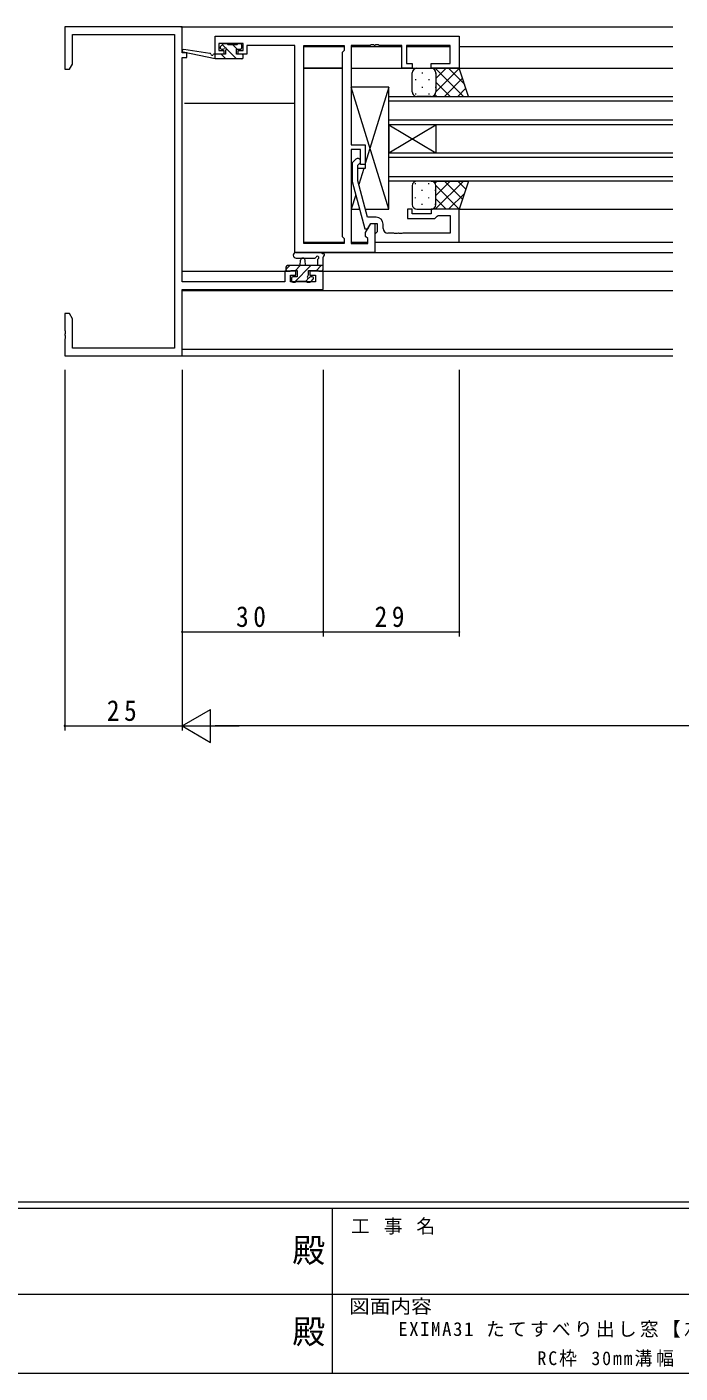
# Model space of a CAD drawing. Units: millimetres on the paper. Extents: x -420 to 373, y -297 to 267.
# Drawn here: x -97.7 to 41.4, y -297 to -10.5 of the extents above; entities that cross this region are included whole.
import ezdxf
from ezdxf.enums import TextEntityAlignment as Align

# ---------------------------------------------------------------- set-up
doc = ezdxf.new("R2010")
doc.units = ezdxf.units.MM
for name, color, linetype, lineweight in [('0-1_YKK_ZWAK', 7, 'Continuous', 9), ('0-3_YKK_11', 7, 'Continuous', 9), ('0-4_YKK_12', 2, 'Continuous', 9), ('0-6_YKK_13', 4, 'Continuous', 9), ('0-7_YKK_D', 6, 'Continuous', 9)]:
    doc.layers.add(name, color=color, linetype=linetype, lineweight=lineweight)
doc.layers.add('0-2_USER1', color=3, linetype='Continuous')
doc.styles.add('ＭＳ ゴシック', font='')
doc.styles.get('ＭＳ ゴシック').set_extended_font_data('MS Gothic')

msp = doc.modelspace()

# ---------------------------------------------------------------- linework, layer by layer
at = {"layer": '0-1_YKK_ZWAK'}
for p, q in [((352.3, -260.6), (-417.7, -260.6)), ((314.5, -262), (-417.7, -262)), ((-32.7, -262), (-32.7, -297)), ((-160.1, -280.199), (-31.3, -280.199)), ((-31.3, -280.199), (97.5, -280.199)), ((-417.7, -297), (314.5, -297))]:
    msp.add_line(p, q, dxfattribs=at)
at = {"layer": '0-3_YKK_11'}
for p, q in [((-89.63, -10.528), (-89.63, -19.528)), ((-64.63, -10.528), (-89.63, -10.528)), ((-64.63, -16.028), (-64.63, -10.528)), ((-88, -12.158), (-66.26, -12.158)), ((-88, -18.437), (-88, -12.158)), ((-66.26, -12.158), (-66.26, -78.898)), ((-57.63, -16.328), (-57.63, -12.528)), ((-57.63, -12.528), (-5.63, -12.528)), ((-56.83, -14.028), (-56.83, -15.528)), ((-51.63, -14.028), (-56.83, -14.028)), ((-51.63, -15.528), (-51.63, -14.028)), ((-5.63, -12.528), (-5.63, -19.328)), ((-63.63, -16.028), (-64.63, -16.028)), ((-64.63, -17.028), (-63.63, -17.028)), ((-64.63, -64.798), (-64.63, -17.028)), ((-63.63, -17.028), (-63.63, -16.028)), ((-55.73, -16.328), (-57.63, -16.328)), ((-56.83, -15.528), (-55.73, -15.528)), ((-55.73, -15.528), (-55.73, -16.328)), ((-52.73, -15.528), (-51.63, -15.528)), ((-52.73, -16.328), (-52.73, -15.528)), ((-50.83, -16.328), (-52.73, -16.328)), ((-50.83, -14.458), (-50.83, -15.258)), ((-40.63, -14.458), (-50.83, -14.458)), ((-50.83, -15.258), (-50.83, -16.328)), ((-40.63, -58.528), (-40.63, -14.458)), ((-38.7, -56.598), (-38.7, -14.458)), ((-38.7, -14.458), (-30.13, -14.458)), ((-38.7, -56.598), (-38.7, -14.458)), ((-30.13, -15.528), (-30.56, -15.958)), ((-30.56, -15.958), (-30.56, -55.098)), ((-30.13, -14.458), (-30.13, -15.528)), ((-28.63, -14.458), (-28.63, -35.628)), ((-24.588, -14.458), (-28.63, -14.458)), ((-24.405, -14.338), (-24.588, -14.458)), ((-23.855, -14.338), (-24.405, -14.338)), ((-23.672, -14.458), (-23.855, -14.338)), ((-23.588, -14.458), (-23.672, -14.458)), ((-23.405, -14.338), (-23.588, -14.458)), ((-22.855, -14.338), (-23.405, -14.338)), ((-22.672, -14.458), (-22.855, -14.338)), ((-17.83, -14.458), (-22.672, -14.458)), ((-17.83, -19.328), (-17.83, -14.458)), ((-16.83, -14.458), (-16.83, -18.328)), ((-7.56, -14.458), (-16.83, -14.458)), ((-7.56, -18.328), (-7.56, -14.458)), ((-89.63, -19.528), (-88.63, -19.528)), ((-88.63, -19.528), (-88, -18.437)), ((-15.63, -19.328), (-17.83, -19.328)), ((-16.83, -18.328), (-15.63, -18.328)), ((-15.63, -18.328), (-15.63, -19.328)), ((-11.63, -18.328), (-7.56, -18.328)), ((-11.63, -19.328), (-11.63, -18.328)), ((-5.63, -19.328), (-11.63, -19.328)), ((-28.63, -35.628), (-25.63, -35.628)), ((-28.63, -36.628), (-28.63, -56.598)), ((-26.63, -36.628), (-28.63, -36.628)), ((-26.63, -39.828), (-26.63, -36.628)), ((-25.63, -35.628), (-25.63, -39.828)), ((-27.654, -38.704), (-28.43, -39.48)), ((-28.43, -39.48), (-28.43, -43.425)), ((-27.23, -39.977), (-26.806, -39.553)), ((-27.23, -43.267), (-27.23, -39.977)), ((-25.63, -39.828), (-26.63, -39.828)), ((-28.43, -43.425), (-25.723, -53.528)), ((-25.151, -51.028), (-27.23, -43.267)), ((-23.33, -51.028), (-25.151, -51.028)), ((-16.63, -49.328), (-16.63, -51.328)), ((-15.63, -49.328), (-16.63, -49.328)), ((-16.63, -51.328), (-10.83, -51.328)), ((-15.63, -50.328), (-15.63, -49.328)), ((-11.63, -50.328), (-15.63, -50.328)), ((-11.63, -49.328), (-11.63, -50.328)), ((-5.63, -49.328), (-11.63, -49.328)), ((-10.83, -51.328), (-10.33, -50.828)), ((-10.33, -50.828), (-10.13, -50.628)), ((-10.13, -50.628), (-7.56, -50.628)), ((-7.56, -50.628), (-7.56, -54.398)), ((-5.63, -56.328), (-5.63, -49.328)), ((-25.723, -53.528), (-25.123, -53.528)), ((-25.56, -54.286), (-24.43, -52.328)), ((-25.56, -55.098), (-25.56, -54.286)), ((-25.123, -53.528), (-24.43, -52.328)), ((-24.43, -52.328), (-23.63, -52.328)), ((-24.43, -52.328), (-23.13, -52.328)), ((-23.63, -52.328), (-23.63, -58.528)), ((-23.33, -54.328), (-23.63, -54.628)), ((-23.13, -54.128), (-23.33, -54.328)), ((-23.13, -52.328), (-23.13, -54.128)), ((-21.83, -53.398), (-21.83, -52.528)), ((-19.588, -54.398), (-20.83, -54.398)), ((-19.405, -54.518), (-19.588, -54.398)), ((-18.672, -54.398), (-18.855, -54.518)), ((-18.589, -54.398), (-18.672, -54.398)), ((-18.405, -54.518), (-18.589, -54.398)), ((-17.672, -54.398), (-17.855, -54.518)), ((-7.56, -54.398), (-17.672, -54.398)), ((-30.13, -56.598), (-38.7, -56.598)), ((-30.56, -55.098), (-30.13, -55.528)), ((-30.13, -55.528), (-30.13, -56.598)), ((-28.63, -56.598), (-25.13, -56.598)), ((-25.13, -55.528), (-25.56, -55.098)), ((-25.13, -56.598), (-25.13, -55.528)), ((-23.63, -54.628), (-23.63, -56.328)), ((-23.63, -56.328), (-5.63, -56.328)), ((-18.855, -54.518), (-19.405, -54.518)), ((-17.855, -54.518), (-18.405, -54.518)), ((-23.63, -58.528), (-40.63, -58.528)), ((-42.73, -62.528), (-42.73, -64.798)), ((-40.43, -62.528), (-42.73, -62.528)), ((-40.43, -63.328), (-40.43, -62.528)), ((-37.43, -62.528), (-37.43, -63.328)), ((-34.63, -62.528), (-37.43, -62.528)), ((-34.63, -66.428), (-34.63, -62.528)), ((-42.73, -64.798), (-64.63, -64.798)), ((-41.53, -63.328), (-40.43, -63.328)), ((-41.53, -64.798), (-41.53, -63.328)), ((-36.26, -64.798), (-41.53, -64.798)), ((-37.43, -63.328), (-36.26, -63.328)), ((-36.26, -63.328), (-36.26, -64.798)), ((-64.63, -66.428), (-34.63, -66.428)), ((-64.63, -80.528), (-64.63, -66.428)), ((-89.63, -71.528), (-89.63, -75.07)), ((-88.63, -71.528), (-89.63, -71.528)), ((-88, -72.62), (-88.63, -71.528)), ((-88, -78.898), (-88, -72.62)), ((-89.63, -75.07), (-89.51, -75.253)), ((-89.51, -75.803), (-89.63, -75.987)), ((-89.63, -75.987), (-89.63, -76.07)), ((-89.63, -76.07), (-89.51, -76.253)), ((-89.51, -76.803), (-89.63, -76.987)), ((-89.63, -76.987), (-89.63, -80.528)), ((-89.51, -75.253), (-89.51, -75.803)), ((-89.51, -76.253), (-89.51, -76.803)), ((-66.26, -78.898), (-88, -78.898)), ((-89.63, -80.528), (-64.63, -80.528))]:
    msp.add_line(p, q, dxfattribs=at)
for centre, radius, start, end in [((-27.23, -39.128), 0.6, 314.99998, 135), ((-23.33, -52.528), 1.5, 0, 89.99998), ((-20.83, -53.398), 1, 180, 269.99998)]:
    msp.add_arc(centre, radius, start, end, dxfattribs=at)
at = {"layer": '0-4_YKK_12'}
for p, q in [((-64.93, -10.528), (39.87, -10.528)), ((-38.699, -14.729), (-30.132, -14.729)), ((-28.629, -14.729), (-17.832, -14.729)), ((-16.829, -14.729), (-7.562, -14.729)), ((-5.63, -14.729), (39.87, -14.729)), ((-30.56, -19.328), (-38.7, -19.328)), ((-38.7, -19.329), (-30.56, -19.329)), ((-28.63, -19.328), (39.87, -19.329)), ((-20.63, -31.329), (-20.63, -25.329)), ((-20.63, -25.329), (39.87, -25.329)), ((-64.13, -26.728), (-40.63, -26.728)), ((39.87, -26.329), (-20.63, -26.329)), ((-20.63, -30.329), (39.87, -30.329)), ((-20.63, -37.329), (-10.63, -31.329)), ((-20.63, -31.329), (-10.63, -37.329)), ((-20.63, -31.329), (-20.63, -37.329)), ((39.87, -31.329), (-20.63, -31.329)), ((-10.63, -31.329), (-10.63, -37.329)), ((-20.63, -43.329), (-20.63, -37.329)), ((-20.63, -37.329), (39.87, -37.329)), ((39.87, -38.329), (-20.63, -38.329)), ((-20.63, -42.329), (39.87, -42.329)), ((39.87, -43.329), (-20.63, -43.329)), ((-5.63, -49.328), (39.87, -49.328)), ((-38.699, -56.328), (-30.132, -56.328)), ((-28.629, -56.328), (-25.132, -56.328)), ((-23.63, -56.328), (39.87, -56.328)), ((-38.7, -58.528), (39.87, -58.529)), ((-23.93, -58.529), (39.87, -58.529)), ((-64.63, -62.528), (-42.23, -62.528)), ((-34.93, -62.528), (39.87, -62.528)), ((-64.613, -66.628), (39.87, -66.628)), ((-64.63, -79.128), (39.87, -79.128)), ((-64.93, -80.528), (39.87, -80.528))]:
    msp.add_line(p, q, dxfattribs=at)
at = {"layer": '0-6_YKK_13'}
for p, q in [((-55.942, -14.216), (-56.442, -14.716)), ((-55.13, -14.128), (-55.73, -14.128)), ((-52.23, -14.128), (-52.73, -14.128)), ((-57.628, -17.328), (-64.389, -15.922)), ((-58.742, -16.155), (-64.284, -15.332)), ((-57.628, -16.328), (-57.715, -16.314)), ((-57.628, -17.328), (-57.628, -16.328)), ((-55.43, -16.328), (-57.628, -16.328)), ((-55.302, -17.328), (-56.302, -16.328)), ((-56.23, -15.228), (-55.891, -15.228)), ((-55.406, -14.98), (-56.056, -14.33)), ((-55.43, -15.689), (-55.43, -16.328)), ((-53.057, -17.328), (-55.181, -15.204)), ((-52.93, -14.328), (-54.93, -14.328)), ((-52.912, -15.228), (-53.812, -14.328)), ((-53.03, -15.228), (-52.23, -15.228)), ((-53.03, -16.328), (-53.03, -15.228)), ((-51.93, -16.328), (-53.03, -16.328)), ((-51.93, -14.928), (-51.93, -14.428)), ((-51.686, -16.455), (-51.757, -16.384)), ((-51.63, -17.028), (-51.63, -16.628)), ((-57.547, -17.328), (-57.628, -17.247)), ((-51.93, -17.328), (-57.628, -17.328)), ((-14.63, -19.328), (-11.63, -19.328)), ((-5.63, -19.328), (-11.63, -19.328)), ((-11.317, -19.379), (-11.267, -19.328)), ((-10.762, -19.328), (-4.762, -25.328)), ((-10.63, -21.52), (-8.438, -19.328)), ((-10.63, -24.349), (-5.625, -19.344)), ((-7.934, -19.328), (-4.479, -22.783)), ((-3.63, -25.328), (-5.63, -19.328)), ((-15.63, -24.328), (-15.63, -20.328)), ((-14.965, -21.663), (-14.965, -21.863)), ((-13.55, -20.248), (-13.55, -20.448)), ((-12.135, -21.663), (-12.135, -21.863)), ((-10.72, -20.248), (-10.72, -20.448)), ((-10.63, -20.328), (-10.63, -24.328)), ((-10.63, -20.328), (-10.63, -24.328)), ((-10.63, -22.289), (-7.59, -25.328)), ((-8.782, -25.328), (-4.918, -21.465)), ((-20.63, -49.328), (-28.63, -23.328)), ((-28.63, -23.328), (-28.63, -35.628)), ((-20.63, -23.328), (-28.63, -23.328)), ((-20.63, -23.328), (-25.63, -39.578)), ((-20.63, -49.328), (-20.63, -23.328)), ((-20.63, -48.728), (-20.63, -24.729)), ((-14.965, -24.693), (-14.965, -24.893)), ((-11.63, -25.328), (-14.63, -25.328)), ((-13.55, -23.278), (-13.55, -23.478)), ((-12.135, -24.693), (-12.135, -24.893)), ((-11.63, -25.328), (-3.63, -25.328)), ((-11.61, -25.328), (-11.61, -25.328)), ((-10.825, -24.922), (-10.419, -25.328)), ((-10.72, -23.278), (-10.72, -23.478)), ((-5.953, -25.328), (-4.211, -23.586)), ((-28.63, -35.628), (-25.63, -35.628)), ((-25.63, -35.628), (-25.63, -40.628)), ((-28.63, -40.628), (-28.63, -49.328)), ((-28.43, -40.628), (-28.63, -40.628)), ((-28.43, -40.628), (-28.63, -40.628)), ((-25.63, -40.628), (-27.23, -40.628)), ((-25.953, -40.628), (-27.014, -44.075)), ((-15.63, -44.328), (-15.63, -48.328)), ((-14.965, -43.963), (-14.965, -43.763)), ((-11.63, -43.328), (-14.63, -43.328)), ((-13.55, -45.378), (-13.55, -45.178)), ((-12.135, -43.963), (-12.135, -43.763)), ((-11.63, -43.328), (-3.63, -43.328)), ((-11.61, -43.328), (-11.61, -43.329)), ((-10.825, -43.735), (-10.419, -43.328)), ((-10.762, -49.328), (-4.762, -43.328)), ((-10.72, -45.378), (-10.72, -45.178)), ((-10.63, -46.368), (-7.59, -43.328)), ((-10.63, -44.308), (-5.625, -49.313)), ((-10.63, -48.328), (-10.63, -44.328)), ((-10.63, -48.328), (-10.63, -44.328)), ((-8.782, -43.328), (-4.918, -47.192)), ((-5.953, -43.328), (-4.211, -45.071)), ((-3.63, -43.328), (-5.63, -49.328)), ((-27.678, -46.233), (-28.63, -49.328)), ((-14.965, -46.993), (-14.965, -46.793)), ((-13.55, -48.408), (-13.55, -48.208)), ((-12.135, -46.993), (-12.135, -46.793)), ((-10.72, -48.408), (-10.72, -48.208)), ((-10.63, -47.137), (-8.438, -49.328)), ((-7.934, -49.328), (-4.479, -45.873)), ((-28.63, -49.328), (-26.848, -49.328)), ((-25.606, -49.328), (-20.63, -49.328)), ((-14.63, -49.328), (-11.63, -49.328)), ((-5.63, -49.328), (-11.63, -49.328)), ((-11.317, -49.278), (-11.267, -49.328)), ((-40.358, -58.528), (-35.196, -58.528)), ((-40.358, -59.728), (-36.397, -59.731)), ((-35.83, -60.148), (-35.83, -61.328)), ((-34.63, -62.228), (-34.63, -59.548)), ((-42.53, -62.127), (-41.731, -61.328)), ((-42.53, -61.628), (-42.53, -62.228)), ((-34.63, -61.328), (-42.23, -61.328)), ((-42.23, -62.528), (-41.63, -62.528)), ((-41.43, -62.328), (-40.13, -62.328)), ((-40.741, -64.828), (-37.241, -61.328)), ((-40.486, -62.328), (-39.486, -61.328)), ((-40.13, -62.328), (-40.13, -63.728)), ((-39.53, -61.328), (-39.428, -60.184)), ((-38.33, -61.328), (-38.432, -60.184)), ((-37.73, -62.328), (-35.73, -62.328)), ((-37.73, -63.267), (-37.73, -62.328)), ((-35.996, -62.328), (-34.996, -61.328)), ((-35.53, -62.528), (-34.93, -62.528)), ((-41.33, -64.028), (-41.33, -64.528)), ((-40.13, -63.728), (-41.03, -63.728)), ((-41.03, -64.828), (-40.53, -64.828)), ((-40.33, -64.628), (-38.23, -64.628)), ((-38.296, -64.628), (-37.621, -63.953)), ((-38.03, -64.828), (-37.43, -64.828)), ((-36.93, -63.728), (-37.269, -63.728)), ((-37.218, -64.741), (-36.718, -64.241))]:
    msp.add_line(p, q, dxfattribs=at)
for centre, radius, start, end in [((-55.73, -14.428), 0.3, 90, 135), ((-55.13, -14.328), 0.2, 0, 90), ((-52.73, -14.328), 0.2, 90, 180), ((-52.23, -14.428), 0.3, 0, 90), ((-64.328, -15.628), 0.3, 81.55064, 258.25018), ((-58.786, -16.452), 0.3, 21.55064, 81.55064), ((-58.228, -16.231), 0.3, 201.55064, 320.80246), ((-57.763, -16.61), 0.3, 80.80246, 140.80246), ((-56.23, -14.928), 0.3, 135, 270), ((-55.891, -14.928), 0.3, 270, 326.94426), ((-55.43, -15.228), 0.25, 303.05573, 146.94426), ((-55.13, -15.689), 0.3, 123.05573, 180), ((-52.23, -14.928), 0.3, 270, 0), ((-51.93, -16.628), 0.3, 0, 90), ((-51.93, -17.028), 0.3, 270, 0), ((-14.63, -20.328), 1, 89.99989, 179.99989), ((-11.63, -20.328), 1, 359.99989, 89.99989), ((-11.63, -20.328), 1, 359.99989, 89.99989), ((-14.63, -24.328), 1, 179.99989, 269.99989), ((-11.63, -24.328), 1, 269.99989, 359.99989), ((-11.63, -24.328), 1, 269.99989, 359.99989), ((-14.63, -44.328), 1, 90.00009, 180.00009), ((-11.63, -44.328), 1, 0.00009, 90.00009), ((-11.63, -44.328), 1, 0.00009, 90.00009), ((-14.63, -48.328), 1, 180.00009, 270.00009), ((-11.63, -48.328), 1, 270.00009, 0.00009), ((-11.63, -48.328), 1, 270.00009, 0.00009), ((-40.358, -59.128), 0.6, 89.95976, 269.95976), ((-38.93, -60.228), 0.5, 5.09206, 174.90793), ((-36.397, -59.431), 0.3, 269.95976, 340.81024), ((-35.83, -59.628), 0.3, 300, 160.81024), ((-35.53, -60.148), 0.3, 120, 180), ((-35.196, -58.828), 0.3, 40.52878, 90), ((-34.74, -58.439), 0.3, 220.52878, 280.52878), ((-34.63, -59.028), 0.3, 300, 100.52878), ((-34.33, -59.548), 0.3, 120, 180), ((-42.23, -61.628), 0.3, 90, 180), ((-42.23, -62.228), 0.3, 180, 270), ((-41.63, -62.328), 0.2, 270, 0), ((-35.53, -62.328), 0.2, 180, 270), ((-34.93, -62.228), 0.3, 270, 0), ((-41.03, -64.028), 0.3, 90, 180), ((-41.03, -64.528), 0.3, 180, 270), ((-40.53, -64.628), 0.2, 270, 0), ((-38.03, -64.628), 0.2, 180, 270), ((-37.73, -63.728), 0.25, 123.05573, 326.94426), ((-38.03, -63.267), 0.3, 303.05573, 0), ((-37.269, -64.028), 0.3, 90, 146.94426), ((-37.43, -64.528), 0.3, 270, 315), ((-36.93, -64.028), 0.3, 315, 90)]:
    msp.add_arc(centre, radius, start, end, dxfattribs=at)
at = {"layer": '0-7_YKK_D'}
for p, q in [((-89.63, -83.528), (-89.63, -160.275)), ((-64.63, -83.528), (-64.63, -140.275)), ((-64.63, -83.528), (-64.63, -160.275)), ((-64.63, -83.528), (-64.63, -160.275)), ((-34.63, -83.528), (-34.63, -140.275)), ((-34.63, -83.528), (-34.63, -140.275)), ((-5.63, -83.528), (-5.63, -140.275)), ((-64.63, -139.275), (-34.63, -139.275)), ((-34.63, -139.275), (-5.63, -139.275)), ((-64.63, -159.275), (-58.568, -155.775)), ((-58.568, -162.775), (-58.568, -155.775)), ((-89.63, -159.275), (-64.63, -159.275)), ((-64.63, -159.275), (-52.506, -159.275)), ((-64.63, -159.275), (-58.568, -162.775)), ((228.37, -159.275), (-57.63, -159.275))]:
    msp.add_line(p, q, dxfattribs=at)
for centre, start, end in [((-64.63, -139.275), 0, 180), ((-64.63, -139.275), 180, 0), ((-34.63, -139.275), 0, 180), ((-34.63, -139.275), 0, 180), ((-34.63, -139.275), 180, 0), ((-34.63, -139.275), 180, 0), ((-5.63, -139.275), 0, 180), ((-5.63, -139.275), 180, 0), ((-89.63, -159.275), 0, 180), ((-89.63, -159.275), 180, 0)]:
    msp.add_arc(centre, 0.106, start, end, dxfattribs=at)

# ---------------------------------------------------------------- texts
at = {"layer": '0-1_YKK_ZWAK', "color": 2, "style": 'ＭＳ ゴシック'}
for p in [(-41.182, -274.956), (-41.182, -292.278)]:
    msp.add_text('殿', height=5.132, dxfattribs=at).set_placement(p, align=Align.BOTTOM_LEFT)
at = {"layer": '0-1_YKK_ZWAK', "style": 'ＭＳ ゴシック', "width": 1.1}
msp.add_text('図面内容', height=2.933, dxfattribs=at).set_placement((-29.083, -285.148), align=Align.BOTTOM_LEFT)
at = {"layer": '0-1_YKK_ZWAK', "insert": (-28.688, -267.533), "char_height": 2.933, "attachment_point": 7, "style": 'ＭＳ ゴシック'}
msp.add_mtext('\\T1.16;工\\~事\\~名', dxfattribs=at)
at = {"layer": '0-2_USER1', "color": 7, "char_height": 2.933, "attachment_point": 7, "style": 'ＭＳ ゴシック'}
for s, insert in [('\\T1.17;EXIMA31\\~たてすべり出し窓【ｽﾘｯﾄ換気仕様】', (-18.623, -289.449)), ('\\T1.21;\\W0.95;RC枠\\~30mm溝幅', (11.017, -295.625))]:
    msp.add_mtext(s, dxfattribs=dict(at, insert=insert))
at = {"layer": '0-7_YKK_D', "color": 3, "char_height": 4.399, "attachment_point": 7, "style": 'ＭＳ ゴシック'}
for s, insert in [('\\T1.36;\\W0.9;30', (-53.15, -138.275)), ('\\T1.36;\\W0.9;29', (-23.65, -138.275)), ('\\T1.36;\\W0.9;25', (-80.65, -158.275))]:
    msp.add_mtext(s, dxfattribs=dict(at, insert=insert))

doc.saveas('drawing.dxf')
